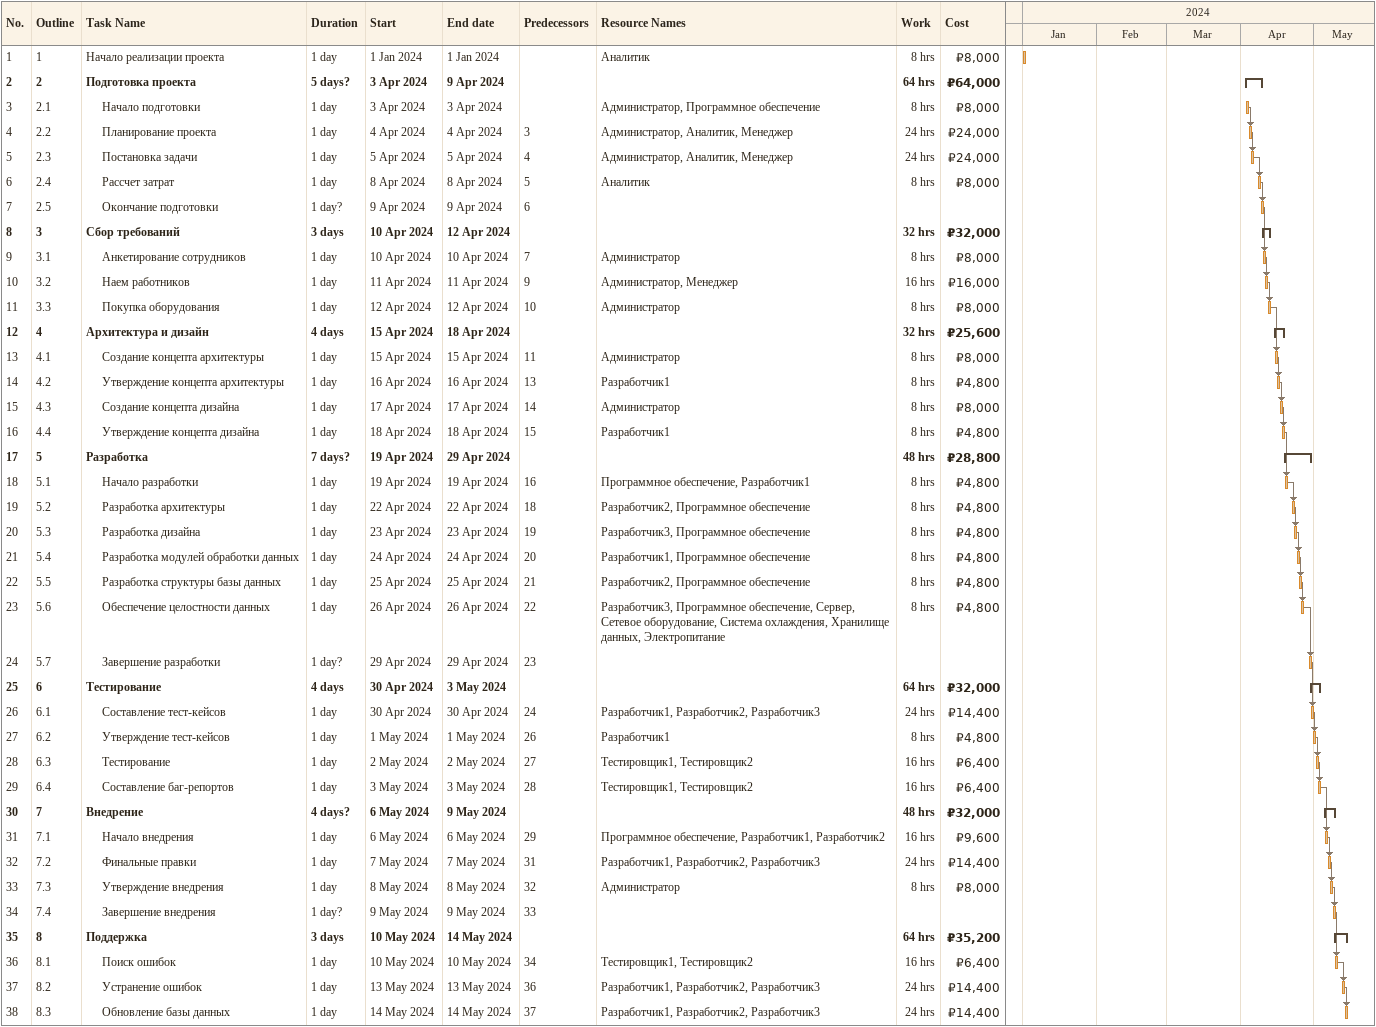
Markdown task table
| ID | WBS | Task | Duration | Start | Finish | Predecessors | Resources | Work (h) | Cost (₽) |
|---|---|---|---|---|---|---|---|---|---|
| 1 | 1 | Начало реализации проекта | 1d | 2024-01-01 | 2024-01-01 |  | Аналитик | 8 | 8000 |
| 2 | 2 | **Подготовка проекта** | 5d? | 2024-04-03 | 2024-04-09 |  |  | 64 | 64000 |
| 3 | 2.1 | Начало подготовки | 1d | 2024-04-03 | 2024-04-03 |  | Администратор, Программное обеспечение | 8 | 8000 |
| 4 | 2.2 | Планирование проекта | 1d | 2024-04-04 | 2024-04-04 | 3 | Администратор, Аналитик, Менеджер | 24 | 24000 |
| 5 | 2.3 | Постановка задачи | 1d | 2024-04-05 | 2024-04-05 | 4 | Администратор, Аналитик, Менеджер | 24 | 24000 |
| 6 | 2.4 | Рассчет затрат | 1d | 2024-04-08 | 2024-04-08 | 5 | Аналитик | 8 | 8000 |
| 7 | 2.5 | Окончание подготовки | 1d? | 2024-04-09 | 2024-04-09 | 6 |  |  |  |
| 8 | 3 | **Сбор требований** | 3d | 2024-04-10 | 2024-04-12 |  |  | 32 | 32000 |
| 9 | 3.1 | Анкетирование сотрудников | 1d | 2024-04-10 | 2024-04-10 | 7 | Администратор | 8 | 8000 |
| 10 | 3.2 | Наем работников | 1d | 2024-04-11 | 2024-04-11 | 9 | Администратор, Менеджер | 16 | 16000 |
| 11 | 3.3 | Покупка оборудования | 1d | 2024-04-12 | 2024-04-12 | 10 | Администратор | 8 | 8000 |
| 12 | 4 | **Архитектура и дизайн** | 4d | 2024-04-15 | 2024-04-18 |  |  | 32 | 25600 |
| 13 | 4.1 | Создание концепта архитектуры | 1d | 2024-04-15 | 2024-04-15 | 11 | Администратор | 8 | 8000 |
| 14 | 4.2 | Утверждение концепта архитектуры | 1d | 2024-04-16 | 2024-04-16 | 13 | Разработчик1 | 8 | 4800 |
| 15 | 4.3 | Создание концепта дизайна | 1d | 2024-04-17 | 2024-04-17 | 14 | Администратор | 8 | 8000 |
| 16 | 4.4 | Утверждение концепта дизайна | 1d | 2024-04-18 | 2024-04-18 | 15 | Разработчик1 | 8 | 4800 |
| 17 | 5 | **Разработка** | 7d? | 2024-04-19 | 2024-04-29 |  |  | 48 | 28800 |
| 18 | 5.1 | Начало разработки | 1d | 2024-04-19 | 2024-04-19 | 16 | Программное обеспечение, Разработчик1 | 8 | 4800 |
| 19 | 5.2 | Разработка архитектуры | 1d | 2024-04-22 | 2024-04-22 | 18 | Разработчик2, Программное обеспечение | 8 | 4800 |
| 20 | 5.3 | Разработка дизайна | 1d | 2024-04-23 | 2024-04-23 | 19 | Разработчик3, Программное обеспечение | 8 | 4800 |
| 21 | 5.4 | Разработка модулей обработки данных | 1d | 2024-04-24 | 2024-04-24 | 20 | Разработчик1, Программное обеспечение | 8 | 4800 |
| 22 | 5.5 | Разработка структуры базы данных | 1d | 2024-04-25 | 2024-04-25 | 21 | Разработчик2, Программное обеспечение | 8 | 4800 |
| 23 | 5.6 | Обеспечение целостности данных | 1d | 2024-04-26 | 2024-04-26 | 22 | Разработчик3, Программное обеспечение, Сервер, Сетевое оборудование, Система охлаждения, Хранилище данных, Электропитание | 8 | 4800 |
| 24 | 5.7 | Завершение разработки | 1d? | 2024-04-29 | 2024-04-29 | 23 |  |  |  |
| 25 | 6 | **Тестирование** | 4d | 2024-04-30 | 2024-05-03 |  |  | 64 | 32000 |
| 26 | 6.1 | Составление тест-кейсов | 1d | 2024-04-30 | 2024-04-30 | 24 | Разработчик1, Разработчик2, Разработчик3 | 24 | 14400 |
| 27 | 6.2 | Утверждение тест-кейсов | 1d | 2024-05-01 | 2024-05-01 | 26 | Разработчик1 | 8 | 4800 |
| 28 | 6.3 | Тестирование | 1d | 2024-05-02 | 2024-05-02 | 27 | Тестировщик1, Тестировщик2 | 16 | 6400 |
| 29 | 6.4 | Составление баг-репортов | 1d | 2024-05-03 | 2024-05-03 | 28 | Тестировщик1, Тестировщик2 | 16 | 6400 |
| 30 | 7 | **Внедрение** | 4d? | 2024-05-06 | 2024-05-09 |  |  | 48 | 32000 |
| 31 | 7.1 | Начало внедрения | 1d | 2024-05-06 | 2024-05-06 | 29 | Программное обеспечение, Разработчик1, Разработчик2 | 16 | 9600 |
| 32 | 7.2 | Финальные правки | 1d | 2024-05-07 | 2024-05-07 | 31 | Разработчик1, Разработчик2, Разработчик3 | 24 | 14400 |
| 33 | 7.3 | Утверждение внедрения | 1d | 2024-05-08 | 2024-05-08 | 32 | Администратор | 8 | 8000 |
| 34 | 7.4 | Завершение внедрения | 1d? | 2024-05-09 | 2024-05-09 | 33 |  |  |  |
| 35 | 8 | **Поддержка** | 3d | 2024-05-10 | 2024-05-14 |  |  | 64 | 35200 |
| 36 | 8.1 | Поиск ошибок | 1d | 2024-05-10 | 2024-05-10 | 34 | Тестировщик1, Тестировщик2 | 16 | 6400 |
| 37 | 8.2 | Устранение ошибок | 1d | 2024-05-13 | 2024-05-13 | 36 | Разработчик1, Разработчик2, Разработчик3 | 24 | 14400 |
| 38 | 8.3 | Обновление базы данных | 1d | 2024-05-14 | 2024-05-14 | 37 | Разработчик1, Разработчик2, Разработчик3 | 24 | 14400 |
